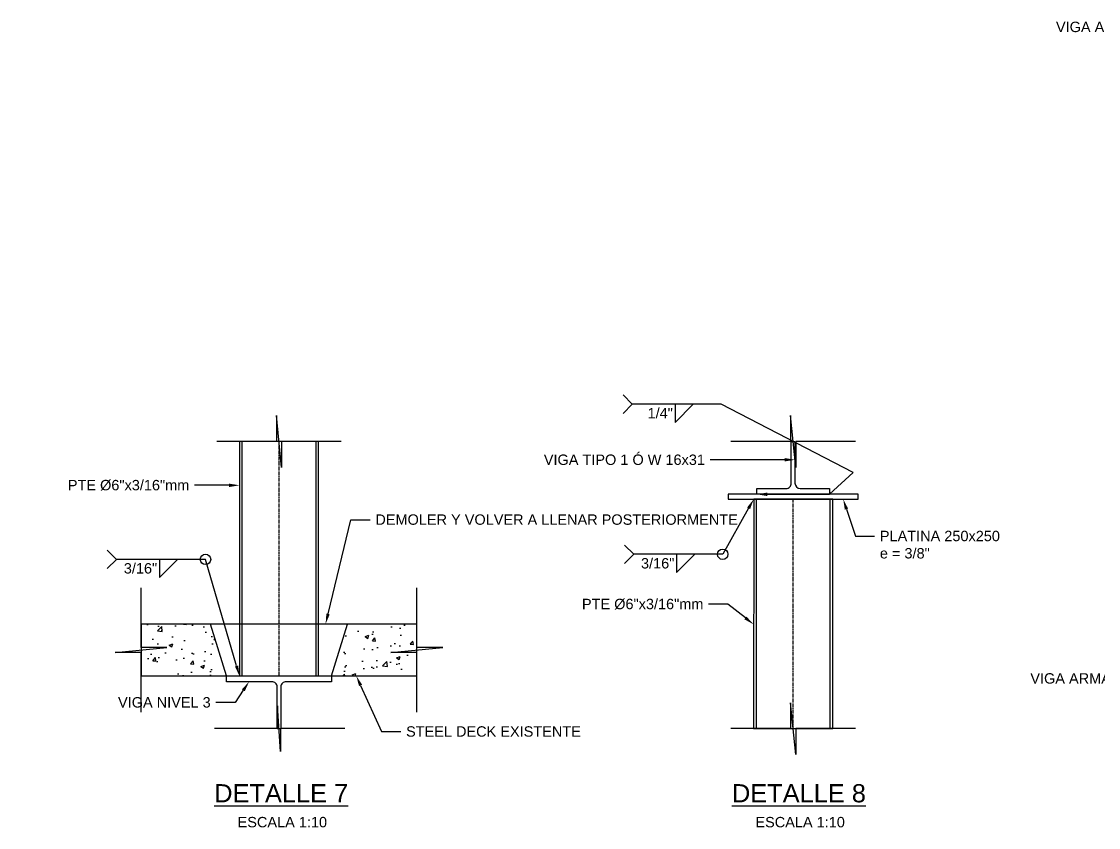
# Model space of a CAD drawing. Header units: millimetres. Extents: x -241278 to 318497, y -110515 to 29234.
# Drawn here: x -23893 to -21817, y -43249 to -41697 of the extents above; entities that cross this region are included whole.
import ezdxf
from ezdxf import colors
from ezdxf.entities.mleader import LeaderData, LeaderLine
from ezdxf.enums import TextEntityAlignment as Align
from ezdxf.math import Vec2, Vec3

# ---------------------------------------------------------------- set-up
doc = ezdxf.new("R2010")
doc.units = ezdxf.units.MM
doc.header["$LTSCALE"] = 0.1
doc.linetypes.add('CENTERX2', pattern=[101.6, 63.5, -12.7, 12.7, -12.7])
doc.linetypes.add('HIDDENX2', pattern=[19.05, 12.7, -6.35])
for name, color, linetype in [('EE-TEXTO 1', 4, 'Continuous'), ('EE-TEXTO 2', 2, 'Continuous'), ('SIM-CONCRETO', 8, 'Continuous'), ('SIM-COTAS', 1, 'Continuous'), ('SIM-EJES', 8, 'CENTERX2'), ('SIM-OCULTOS', 8, 'HIDDENX2'), ('SIM-PLATINAS', 2, 'Continuous'), ('SIM-TUBO 6x3-16', 213, 'Continuous'), ('SIM-W16x31', 164, 'Continuous')]:
    doc.layers.add(name, color=color, linetype=linetype)
doc.styles.add('ARIAL EE', font='arial.ttf')
doc.styles.get("Standard").update_dxf_attribs({"font": 'arial.ttf'})

# ---------------------------------------------------------------- blocks, each defined once
blk = doc.blocks.new('TÍTULO')
at = {"layer": 'EE-TEXTO 1', "style": 'ARIAL EE'}
blk.add_attdef('%%UTÍTULO', text='', height=3.5, dxfattribs=at).set_placement((0, 0), align=Align.MIDDLE_CENTER)
at = {"layer": 'EE-TEXTO 2', "style": 'ARIAL EE'}
for tag, p in [('SUBTÍTULO', (0, -4.24)), ('ESCALA', (0, -5.71))]:
    blk.add_attdef(tag, text='', height=2, dxfattribs=at).set_placement(p, align=Align.MIDDLE_CENTER)
blk = doc.blocks.new('AWS-FILL-DER')
at = {"transparency": 16777216}
for p, q in [((-19.75, 0), (-21.53, 1.78)), ((-11.5, -3.5), (-8, 0)), ((-19.75, 0), (-21.53, -1.78)), ((-8, 0), (-19.75, 0)), ((-11.5, 0), (-11.5, -3.5))]:
    blk.add_line(p, q, dxfattribs=at)
at = {"layer": 'EE-TEXTO 2', "color": 2, "transparency": 16777216, "style": 'ARIAL EE'}
for tag, flags, p in [('OBSERVACION', 4, (-21.91, -1.07)), ('VALOR_SOLDADURA', 12, (-11.92, -2.73))]:
    blk.add_attdef(tag, text='', height=2, dxfattribs=dict(at, flags=flags)).set_placement(p, align=Align.RIGHT)
at = {"layer": 'EE-TEXTO 2', "color": 2, "transparency": 16777216, "style": 'ARIAL EE', "flags": 12}
blk.add_attdef('DE-TANTO-CADA-TANTO', (-7.66, -2.68), '', height=2, dxfattribs=at)

msp = doc.modelspace()

# ---------------------------------------------------------------- hatches: boundary and pattern name
at = {"layer": 'SIM-CONCRETO'}
h = msp.add_hatch(dxfattribs=at)
h.set_pattern_fill('AR-CONC', color=256, scale=0.4)
h.set_pattern_definition([(50, (-297.12, -6.78), (72.87387, -6.375634), [7.62, -83.82]), (355, (-297.12, -6.78), (-14.09737, 76.42274), [6.096, -67.05623]), (100.45144, (-291.05, -7.314), (58.7765, 70.0471), [6.476, -71.2361]), (46.1842, (-297.12, 13.54), (108.43162, -16.81693), [11.43, -125.73]), (96.63556, (-288.08, 12.14), (94.96165, 98.97045), [9.714, -106.85424]), (351.18415, (-297.12, 13.54), (94.96165, 98.97045), [9.14399, -100.5839]), (21, (-286.96, 8.46), (60.64576, -40.90608), [7.62, -83.82]), (326, (-286.96, 8.46), (24.72081, 73.67519), [6.096, -67.056]), (71.45144, (-281.91, 5.05), (85.36657, 32.76911), [6.476, -71.23598]), (37.5, (-297.12, -6.782), (1.235441, 33.822016), [0, -66.2432, 0, -68.072, 0, -67.31]), (7.5, (-297.12, -6.782), (26.727865, 40.07223), [0, -38.8112, 0, -64.7192, 0, -25.654]), (327.5, (-319.777, -6.782), (54.236238, -2.291498), [0, -25.4, 0, -79.248, 0, -105.156]), (317.5, (-329.937, -6.782), (59.251673, 10.170596), [0, -33.02, 0, -52.6288, 0, -74.676])])
h.paths.add_polyline_path([(-23498.2, -42957.2), (-23528.5, -42857.2), (-23662.6, -42857.2), (-23662.6, -42957.2)])
h.paths.add_polyline_path([(-23130.9, -42957.2), (-23130.9, -42857.2), (-23265, -42857.2), (-23295.2, -42957.2)])

# ---------------------------------------------------------------- linework, layer by layer
msp.add_line((-23400.3, -43058.7), (-23393.1, -43058.7))
msp.add_lwpolyline([(-23400.3, -43058.7), (-23400.3, -42978.2, 0.414214), (-23410.3, -42968.2), (-23498.2, -42968.2), (-23498.2, -42957.2), (-23295.2, -42957.2), (-23295.2, -42968.2), (-23383.1, -42968.2, 0.414214), (-23393.1, -42978.2), (-23393.1, -43058.7, 0.414214)], format="xyb")
for p, q in [((-23498.2, -42957.2), (-23528.5, -42857.2)), ((-23295.2, -42957.2), (-23265, -42857.2))]:
    msp.add_line(p, q, dxfattribs=at)
msp.add_lwpolyline([(-23662.6, -42957.2), (-23130.9, -42957.2), (-23130.9, -42857.2), (-23662.6, -42857.2)], close=True, dxfattribs=at)
at = {"layer": 'SIM-COTAS'}
for points in [[(-23276.7, -42505.8), (-23391.7, -42505.8), (-23391.7, -42555.8), (-23401.7, -42455.8), (-23401.7, -42505.8), (-23516.7, -42505.8)], [(-22285.8, -42505.8), (-22400.8, -42505.8), (-22400.8, -42555.8), (-22410.8, -42455.8), (-22410.8, -42505.8), (-22525.8, -42505.8)], [(-23662.6, -43027.2), (-23662.6, -42912.2), (-23712.6, -42912.2), (-23612.6, -42902.2), (-23662.6, -42902.2), (-23662.6, -42787.2)], [(-23130.9, -43027.2), (-23130.9, -42912.2), (-23180.9, -42912.2), (-23080.9, -42902.2), (-23130.9, -42902.2), (-23130.9, -42787.2)], [(-22285.8, -43058.7), (-22400.8, -43058.7), (-22400.8, -43108.7), (-22410.8, -43008.7), (-22410.8, -43058.7), (-22525.8, -43058.7)]]:
    msp.add_lwpolyline(points, dxfattribs=at)
msp.add_lwpolyline([(-23269.6, -43058.7), (-23393.8, -43058.7), (-23393.8, -43102.3, 0.016644), (-23393.8, -43102.9), (-23399.7, -43014.5, -0.016644), (-23399.7, -43015.1), (-23399.7, -43058.7), (-23521.2, -43058.7)], format="xyb", dxfattribs=at)
for centre in [(-22541.6, -42722.9), (-23538.4, -42732.6)]:
    msp.add_circle(centre, 10, dxfattribs=at)
at = {"layer": 'SIM-EJES'}
for p, q in [((-23396.7, -42957.2), (-23396.7, -42505.8)), ((-22405.8, -43058.7), (-22405.6, -42616.8))]:
    msp.add_line(p, q, dxfattribs=at)
at = {"layer": 'SIM-OCULTOS'}
for points in [[(-23468.2, -42957.2), (-23325.2, -42957.2), (-23325.2, -42505.8), (-23468.2, -42505.8)], [(-22477.3, -43058.7), (-22334.3, -43058.7), (-22334.1, -42616.8), (-22477.1, -42616.8)]]:
    msp.add_lwpolyline(points, close=True, dxfattribs=at)
at = {"layer": 'SIM-PLATINAS'}
msp.add_lwpolyline([(-22530.7, -42616.8), (-22280.4, -42616.8), (-22280.4, -42607.3), (-22530.7, -42607.3)], close=True, dxfattribs=at)
at = {"layer": 'SIM-TUBO 6x3-16'}
for points in [[(-23472.9, -42957.2), (-23320.5, -42957.2), (-23320.5, -42505.8), (-23472.9, -42505.8)], [(-22482, -43058.7), (-22329.6, -43058.7), (-22329.4, -42616.8), (-22481.8, -42616.8)]]:
    msp.add_lwpolyline(points, close=True, dxfattribs=at)
at = {"layer": 'SIM-W16x31'}
msp.add_lwpolyline([(-22409.3, -42505.8), (-22402.3, -42505.8), (-22402.3, -42586.1, 0.414203), (-22392.3, -42596.1), (-22335.8, -42596.1), (-22335.8, -42607.3), (-22475.8, -42607.3), (-22475.8, -42596.1), (-22419.3, -42596.1, 0.414224), (-22409.3, -42586.1), (-22409.3, -42505.8)], format="xyb", dxfattribs=at)

# ---------------------------------------------------------------- block references
ref = msp.add_blockref('TÍTULO', (-23387.1, -43235.6), dxfattribs=dict(xscale=10, yscale=10, zscale=10))
ref.add_attrib('ESCALA1:100', 'ESCALA 1:10', dxfattribs={"layer": 'EE-TEXTO 2', "height": 20, "style": 'ARIAL EE'}).set_placement((-23390.3, -43248.7), align=Align.CENTER)
ref.add_attrib('%%UVISTAENPLANTA', '%%UDETALLE 7', dxfattribs={"layer": 'EE-TEXTO 1', "height": 35, "style": 'ARIAL EE'}).set_placement((-23392.5, -43200.6), align=Align.CENTER)
ref = msp.add_blockref('TÍTULO', (-22389.1, -43235.6), dxfattribs=dict(xscale=10, yscale=10, zscale=10))
ref.add_attrib('ESCALA1:100', 'ESCALA 1:10', dxfattribs={"layer": 'EE-TEXTO 2', "height": 20, "style": 'ARIAL EE'}).set_placement((-22392.3, -43248.7), align=Align.CENTER)
ref.add_attrib('%%UVISTAENPLANTA', '%%UDETALLE 8', dxfattribs={"layer": 'EE-TEXTO 1', "height": 35, "style": 'ARIAL EE'}).set_placement((-22394.6, -43200.6), align=Align.CENTER)

# ---------------------------------------------------------------- leaders
at = {"layer": 'SIM-COTAS', "linetype": 'Continuous'}
ml = msp.add_multileader_mtext('Standard', dxfattribs=at)
ml.set_content('\\A1;{\\C2;VIGA ARMADATIPO 1}', color=256)
ml.set_leader_properties()
ml.build(insert=Vec2(0, 0))
ml.multileader.update_dxf_attribs({"dogleg_length": 0.0025, "arrow_head_size": 20, "scale": 10})
ctx = ml.context
ctx.base_point, ctx.scale, ctx.char_height, ctx.arrow_head_size, ctx.landing_gap_size, ctx.plane_origin = Vec3(-21829.6, -41707.2), 10, 20, 20, 10, Vec3(-26173.6, -25592.2)
ctx.text_align_type = 2
notes = []
notes.append((ctx, [(1, (1, 1, 0), (-21569.4, -41707.2), (-1, 0), 37.2, [(0, [(-21551.1, -41768.9)], 0, [])])]))
ctx.mtext.insert, ctx.mtext.rotation, ctx.mtext.width, ctx.mtext.defined_height, ctx.mtext.alignment, ctx.mtext.flow_direction = Vec3(-21616.7, -41697.1), 6.283185, 200.624, 121, 3, 5
ml = msp.add_multileader_mtext('Standard', dxfattribs=at)
ml.set_content('\\A1;{\\C2;VIGA ARMADATIPO 1}', color=256)
ml.set_leader_properties()
ml.build(insert=Vec2(0, 0))
ml.multileader.update_dxf_attribs({"dogleg_length": 0.0025, "arrow_head_size": 20, "scale": 10})
ctx = ml.context
ctx.base_point, ctx.scale, ctx.char_height, ctx.arrow_head_size, ctx.landing_gap_size, ctx.plane_origin = Vec3(-20316.1, -41864.5), 10, 20, 20, 10, Vec3(-24667.4, -25857.6)
ctx.text_align_type = 2
notes.append((ctx, [(1, (1, 1, 0), (-20056, -41864.5), (-1, 0), 37.2, [(0, [(-20013.2, -41803.8)], 0, [])])]))
ctx.mtext.insert, ctx.mtext.rotation, ctx.mtext.width, ctx.mtext.defined_height, ctx.mtext.alignment, ctx.mtext.flow_direction = Vec3(-20103.2, -41854.3), 6.283185, 200.624, 121, 3, 5
ml = msp.add_multileader_mtext('Standard', dxfattribs=at)
ml.set_content('\\A1;{\\C2;PLATINA\\Pe = 5/8"}', color=256)
ml.set_leader_properties()
ml.build(insert=Vec2(0, 0))
ml.multileader.update_dxf_attribs({"dogleg_length": 0.0025, "arrow_head_size": 20, "scale": 10})
ctx = ml.context
ctx.base_point, ctx.scale, ctx.char_height, ctx.arrow_head_size, ctx.landing_gap_size, ctx.plane_origin = Vec3(-21533.1, -42061.6), 10, 20, 20, 10, Vec3(-25971.6, -25935)
ctx.text_align_type = 2
notes.append((ctx, [(1, (1, 1, 0), (-21361.5, -42061.6), (-1, 0), 37.2, [(0, [(-21315.9, -41967.5)], 0, [])])]))
ctx.mtext.insert, ctx.mtext.rotation, ctx.mtext.width, ctx.mtext.defined_height, ctx.mtext.alignment, ctx.mtext.flow_direction = Vec3(-21408.7, -42051.4), 6.283185, 149.753, 121, 3, 5
ml = msp.add_multileader_mtext('Standard', dxfattribs=at)
ml.set_content('\\A1;{\\C2;VIGA ARMADATIPO 1}', color=256)
ml.set_leader_properties()
ml.build(insert=Vec2(0, 0))
ml.multileader.update_dxf_attribs({"dogleg_length": 0.0025, "arrow_head_size": 20, "scale": 10})
ctx = ml.context
ctx.base_point, ctx.scale, ctx.char_height, ctx.arrow_head_size, ctx.landing_gap_size, ctx.plane_origin = Vec3(-20296.3, -42183.7), 10, 20, 20, 10, Vec3(-24642.4, -26119.8)
ctx.text_align_type = 2
notes.append((ctx, [(1, (1, 1, 0), (-20036.2, -42183.7), (-1, 0), 37.2, [(0, [(-20019.9, -42296.5)], 0, [])])]))
ctx.mtext.insert, ctx.mtext.rotation, ctx.mtext.width, ctx.mtext.defined_height, ctx.mtext.alignment, ctx.mtext.flow_direction = Vec3(-20083.4, -42173.5), 6.283185, 200.624, 121, 3, 5
at = {"layer": 'SIM-COTAS'}
ml = msp.add_multileader_block('Standard', dxfattribs=at)
ml.set_content('AWS-FILL-DER', color=256, scale=10)
ml.set_attribute('DE-TANTO-CADA-TANTO', '', width=0)
ml.set_attribute('VALOR_SOLDADURA', '1/4"', width=0)
ml.set_attribute('OBSERVACION', '', width=0)
ml.set_leader_properties(color=256)
ml.build(insert=Vec2(0, 0))
ml.multileader.update_dxf_attribs({"arrow_head_size": 20, "scale": 10, "block_connection_type": 1})
ctx = ml.context
ctx.base_point, ctx.scale, ctx.char_height, ctx.arrow_head_size, ctx.landing_gap_size, ctx.plane_origin = Vec3(-22715.9, -42433.7), 10, 40, 20, 20, Vec3(-22884.9, -43168.9)
ctx.attachment_type = 1
notes.append((ctx, [(0, (1, 1, 0), (-22544.5, -42433.7), (-1, 0), 53.9, [(1, [(-22475.8, -42607.3), (-22335.8, -42607.3), (-22289.8, -42565.2)], 0, [])])]))
ctx.block.insert = Vec3(-22518.4, -42433.7)
at = {"layer": 'SIM-COTAS', "linetype": 'Continuous'}
ml = msp.add_multileader_mtext('Standard', dxfattribs=at)
ml.set_content('\\A1;{\\C2;2 PHR C305x80x2.0mm}', color=256)
ml.set_leader_properties()
ml.build(insert=Vec2(0, 0))
ml.multileader.update_dxf_attribs({"dogleg_length": 0.0025, "arrow_head_size": 20, "scale": 10})
ctx = ml.context
ctx.base_point, ctx.scale, ctx.char_height, ctx.arrow_head_size, ctx.landing_gap_size, ctx.plane_origin = Vec3(-25711.7, -42447.4), 10, 20, 20, 10, Vec3(-29672.7, -26471.2)
notes.append((ctx, [(0, (1, 1, 0), (-25748.9, -42447.4), (1, 0), 37.2, [(0, [(-25748.9, -42511.3)], 0, [])])]))
ctx.mtext.insert, ctx.mtext.rotation, ctx.mtext.width, ctx.mtext.defined_height, ctx.mtext.flow_direction = Vec3(-25701.7, -42437.2), 6.283185, 328.758, 82.2, 5
ml = msp.add_multileader_mtext('Standard', dxfattribs=at)
ml.set_content('\\A1;{\\C2;VIGA TIPO 1 Ó W 16x31}', color=256)
ml.set_leader_properties()
ml.build(insert=Vec2(0, 0))
ml.multileader.update_dxf_attribs({"dogleg_length": 0.0025, "arrow_head_size": 20, "scale": 10})
ctx = ml.context
ctx.base_point, ctx.scale, ctx.char_height, ctx.arrow_head_size, ctx.landing_gap_size, ctx.plane_origin = Vec3(-22701.9, -42540.8), 10, 20, 20, 10, Vec3(-26885.8, -26582.7)
ctx.text_align_type = 2
notes.append((ctx, [(1, (1, 1, 0), (-22528.6, -42540.8), (-1, 0), 37.2, [(0, [(-22402.3, -42540.8)], 0, [])])]))
ctx.mtext.insert, ctx.mtext.rotation, ctx.mtext.width, ctx.mtext.defined_height, ctx.mtext.alignment, ctx.mtext.flow_direction = Vec3(-22575.8, -42530.7), 6.283185, 118.468, 82.2, 3, 5
ml = msp.add_multileader_mtext('Standard', dxfattribs=at)
ml.set_content('\\A1;{\\C2;PTE Ø6"x3/16"mm}', color=256)
ml.set_leader_properties()
ml.build(insert=Vec2(0, 0))
ml.multileader.update_dxf_attribs({"dogleg_length": 0.0025, "arrow_head_size": 20, "scale": 10})
ctx = ml.context
ctx.base_point, ctx.scale, ctx.char_height, ctx.arrow_head_size, ctx.landing_gap_size, ctx.plane_origin = Vec3(-23748.7, -42590), 10, 20, 20, 10, Vec3(-27860.6, -26543.1)
ctx.text_align_type = 2
notes.append((ctx, [(1, (1, 1, 0), (-23522.4, -42590), (-1, 0), 37.2, [(0, [(-23472.9, -42590)], 0, [])])]))
ctx.mtext.insert, ctx.mtext.rotation, ctx.mtext.width, ctx.mtext.defined_height, ctx.mtext.alignment, ctx.mtext.flow_direction = Vec3(-23569.6, -42579.6), 6.283185, 132.891, 82.2, 3, 5
at = {"layer": 'SIM-COTAS'}
ml = msp.add_multileader_block('Standard', dxfattribs=at)
ml.set_content('AWS-FILL-DER', color=256, scale=10)
ml.set_attribute('DE-TANTO-CADA-TANTO', '', width=0)
ml.set_attribute('VALOR_SOLDADURA', '3/16"', width=0)
ml.set_attribute('OBSERVACION', '', width=0)
ml.set_leader_properties(color=256)
ml.build(insert=Vec2(0, 0))
ml.multileader.update_dxf_attribs({"arrow_head_size": 20, "scale": 10, "block_connection_type": 1})
ctx = ml.context
ctx.base_point, ctx.scale, ctx.char_height, ctx.arrow_head_size, ctx.landing_gap_size, ctx.plane_origin = Vec3(-22713, -42722.9), 10, 40, 20, 20, Vec3(-22886.4, -43492.3)
ctx.attachment_type = 1
notes.append((ctx, [(0, (1, 1, 0), (-22541.6, -42722.9), (-1, 0), 53.9, [(0, [(-22481.8, -42616.8)], 0, [])])]))
ctx.block.insert = Vec3(-22515.5, -42722.9)
at = {"layer": 'SIM-COTAS', "linetype": 'Continuous'}
ml = msp.add_multileader_mtext('Standard', dxfattribs=at)
ml.set_content('\\A1;{\\C2;PLATINA 250x250\\Pe = 3/8"}', color=256)
ml.set_leader_properties()
ml.build(insert=Vec2(0, 0))
ml.multileader.update_dxf_attribs({"dogleg_length": 0.0025, "arrow_head_size": 20, "scale": 10})
ctx = ml.context
ctx.base_point, ctx.scale, ctx.char_height, ctx.arrow_head_size, ctx.landing_gap_size, ctx.plane_origin = Vec3(-22248.6, -42687.8), 10, 20, 20, 10, Vec3(-26697, -26569.9)
notes.append((ctx, [(0, (1, 1, 0), (-22285.9, -42687.8), (1, 0), 37.2, [(0, [(-22309.3, -42616.8)], 0, [])])]))
ctx.mtext.insert, ctx.mtext.rotation, ctx.mtext.width, ctx.mtext.defined_height, ctx.mtext.flow_direction = Vec3(-22238.6, -42677.6), 6.283185, 149.753, 121, 5
ml = msp.add_multileader_mtext('Standard', dxfattribs=at)
ml.set_content('\\A1;{\\C2;DEMOLER Y VOLVER A LLENAR POSTERIORMENTE}', color=256)
ml.set_leader_properties()
ml.build(insert=Vec2(0, 0))
ml.multileader.update_dxf_attribs({"dogleg_length": 0.0025, "arrow_head_size": 20, "scale": 10})
ctx = ml.context
ctx.base_point, ctx.scale, ctx.char_height, ctx.arrow_head_size, ctx.landing_gap_size, ctx.plane_origin = Vec3(-23221, -42656.2), 10, 20, 20, 10, Vec3(-27653.4, -26957.1)
notes.append((ctx, [(0, (1, 1, 0), (-23258.2, -42656.2), (1, 0), 37.2, [(0, [(-23306.9, -42857.2)], 0, [])])]))
ctx.mtext.insert, ctx.mtext.rotation, ctx.mtext.width, ctx.mtext.defined_height, ctx.mtext.flow_direction = Vec3(-23211, -42646), 6.283185, 230.995, 82.2, 5
at = {"layer": 'SIM-COTAS'}
ml = msp.add_multileader_block('Standard', dxfattribs=at)
ml.set_content('AWS-FILL-DER', color=256, scale=10)
ml.set_attribute('DE-TANTO-CADA-TANTO', '', width=0)
ml.set_attribute('VALOR_SOLDADURA', '3/16"', width=0)
ml.set_attribute('OBSERVACION', '', width=0)
ml.set_leader_properties(color=256)
ml.build(insert=Vec2(0, 0))
ml.multileader.update_dxf_attribs({"arrow_head_size": 20, "scale": 10, "block_connection_type": 1})
ctx = ml.context
ctx.base_point, ctx.scale, ctx.char_height, ctx.arrow_head_size, ctx.landing_gap_size, ctx.plane_origin = Vec3(-23709.8, -42732.6), 10, 40, 20, 20, Vec3(-23883.2, -43502)
ctx.attachment_type = 1
notes.append((ctx, [(0, (1, 1, 0), (-23538.4, -42732.6), (-1, 0), 53.9, [(0, [(-23472.9, -42957.2)], 0, [])])]))
ctx.block.insert = Vec3(-23512.3, -42732.6)
at = {"layer": 'SIM-COTAS', "linetype": 'Continuous'}
ml = msp.add_multileader_mtext('Standard', dxfattribs=at)
ml.set_content('{\\C2;PERFORAR Y POSTERIORMENTE LLENAR CON MORTERO TODA LA CELDA}', color=256)
ml.set_leader_properties()
ml.build(insert=Vec2(0, 0))
ml.multileader.update_dxf_attribs({"dogleg_length": 0.0025, "arrow_head_size": 20, "scale": 10})
ctx = ml.context
ctx.base_point, ctx.scale, ctx.char_height, ctx.arrow_head_size, ctx.landing_gap_size, ctx.plane_origin = Vec3(-25900.4, -42884), 10, 20, 20, 10, Vec3(-21979.2, -58757.2)
notes.append((ctx, [(1, (1, 1, 0), (-25937.6, -42884), (1, 0), 37.2, [(0, [(-25988.9, -42721.9)], 0, [])])]))
ctx.mtext.insert, ctx.mtext.rotation, ctx.mtext.width, ctx.mtext.defined_height, ctx.mtext.flow_direction = Vec3(-25890.4, -42873.8), 6.283185, 367.213, 82.2, 5
ml = msp.add_multileader_mtext('Standard', dxfattribs=at)
ml.set_content('\\A1;{\\C2;PTE Ø6"x3/16"mm}', color=256)
ml.set_leader_properties()
ml.build(insert=Vec2(0, 0))
ml.multileader.update_dxf_attribs({"dogleg_length": 0.0025, "arrow_head_size": 20, "scale": 10})
ctx = ml.context
ctx.base_point, ctx.scale, ctx.char_height, ctx.arrow_head_size, ctx.landing_gap_size, ctx.plane_origin = Vec3(-22757.8, -42819), 10, 20, 20, 10, Vec3(-26869.6, -26810.8)
ctx.text_align_type = 2
notes.append((ctx, [(1, (1, 1, 0), (-22531.5, -42819), (-1, 0), 37.2, [(0, [(-22482, -42857.8)], 0, [])])]))
ctx.mtext.insert, ctx.mtext.rotation, ctx.mtext.width, ctx.mtext.defined_height, ctx.mtext.alignment, ctx.mtext.flow_direction = Vec3(-22578.7, -42808.6), 6.283185, 149.753, 121, 3, 5
ml = msp.add_multileader_mtext('Standard', dxfattribs=at)
ml.set_content('\\A1;{\\C2;VIGA ARMADATIPO 1}', color=256)
ml.set_leader_properties()
ml.build(insert=Vec2(0, 0))
ml.multileader.update_dxf_attribs({"dogleg_length": 0.0025, "arrow_head_size": 20, "scale": 10})
ctx = ml.context
ctx.base_point, ctx.scale, ctx.char_height, ctx.arrow_head_size, ctx.landing_gap_size, ctx.plane_origin = Vec3(-21879, -42962.1), 10, 20, 20, 10, Vec3(-26225, -26884.4)
ctx.text_align_type = 2
notes.append((ctx, [(1, (1, 1, 0), (-21618.8, -42962.1), (-1, 0), 37.2, [(0, [(-21592.8, -42876.5)], 0, [])])]))
ctx.mtext.insert, ctx.mtext.rotation, ctx.mtext.width, ctx.mtext.defined_height, ctx.mtext.alignment, ctx.mtext.flow_direction = Vec3(-21666.1, -42951.9), 6.283185, 200.624, 121, 3, 5
ml = msp.add_multileader_mtext('Standard', dxfattribs=at)
ml.set_content('\\A1;{\\C2;STEEL DECK EXISTENTE}', color=256)
ml.set_leader_properties()
ml.build(insert=Vec2(0, 0))
ml.multileader.update_dxf_attribs({"dogleg_length": 0.0025, "arrow_head_size": 20, "scale": 10})
ctx = ml.context
ctx.base_point, ctx.scale, ctx.char_height, ctx.arrow_head_size, ctx.landing_gap_size, ctx.plane_origin = Vec3(-23161.8, -43064.3), 10, 20, 20, 10, Vec3(-27594.2, -27365.2)
notes.append((ctx, [(0, (1, 1, 0), (-23199.1, -43064.3), (1, 0), 37.2, [(0, [(-23247.7, -42957.2)], 0, [])])]))
ctx.mtext.insert, ctx.mtext.rotation, ctx.mtext.width, ctx.mtext.defined_height, ctx.mtext.flow_direction = Vec3(-23151.8, -43054.1), 6.283185, 175.114, 82.2, 5
ml = msp.add_multileader_mtext('Standard', dxfattribs=at)
ml.set_content('\\A1;{\\C2;VIGA NIVEL 3}', color=256)
ml.set_leader_properties()
ml.build(insert=Vec2(0, 0))
ml.multileader.update_dxf_attribs({"dogleg_length": 0.0025, "arrow_head_size": 20, "scale": 10})
ctx = ml.context
ctx.base_point, ctx.scale, ctx.char_height, ctx.arrow_head_size, ctx.landing_gap_size, ctx.plane_origin = Vec3(-23639.1, -43008.1), 10, 20, 20, 10, Vec3(-27860.6, -27034.1)
ctx.text_align_type = 2
notes.append((ctx, [(1, (1, 1, 0), (-23481.2, -43008.1), (-1, 0), 37.2, [(0, [(-23454.3, -42968.2)], 0, [])])]))
ctx.mtext.insert, ctx.mtext.rotation, ctx.mtext.width, ctx.mtext.defined_height, ctx.mtext.alignment, ctx.mtext.flow_direction = Vec3(-23528.4, -42998), 6.283185, 118.468, 82.2, 3, 5
ml = msp.add_multileader_mtext('Standard', dxfattribs=at)
ml.set_content('\\A1;{\\C2;PTE Ø16"x1/2"mm}', color=256)
ml.set_leader_properties()
ml.build(insert=Vec2(0, 0))
ml.multileader.update_dxf_attribs({"dogleg_length": 0.0025, "arrow_head_size": 20, "scale": 10})
ctx = ml.context
ctx.base_point, ctx.scale, ctx.char_height, ctx.arrow_head_size, ctx.landing_gap_size, ctx.plane_origin = Vec3(-21745.8, -43039), 10, 20, 20, 10, Vec3(-17519.4, -26979.6)
ctx.text_align_type = 2
notes.append((ctx, [(0, (1, 1, 0), (-21519.5, -43039), (-1, 0), 37.2, [(0, [(-21453.7, -43039)], 0, [])])]))
ctx.mtext.insert, ctx.mtext.width, ctx.mtext.defined_height, ctx.mtext.alignment, ctx.mtext.flow_direction = Vec3(-21566.7, -43028.6), 149.753, 121, 3, 5
for ctx, leaders in notes:
    for number, flags, end, landing, length, lines in leaders:
        leader = LeaderData()
        leader.index, (leader.has_last_leader_line, leader.has_dogleg_vector, leader.attachment_direction) = number, flags
        leader.last_leader_point, leader.dogleg_vector, leader.dogleg_length = Vec3(end), Vec3(landing), length
        for number, points, colour, breaks in lines:
            line = LeaderLine()
            line.index, line.vertices, line.color, line.breaks = number, Vec3.list(points), colors.encode_raw_color(colour), breaks
            leader.lines.append(line)
        ctx.leaders.append(leader)

doc.saveas('drawing.dxf')
